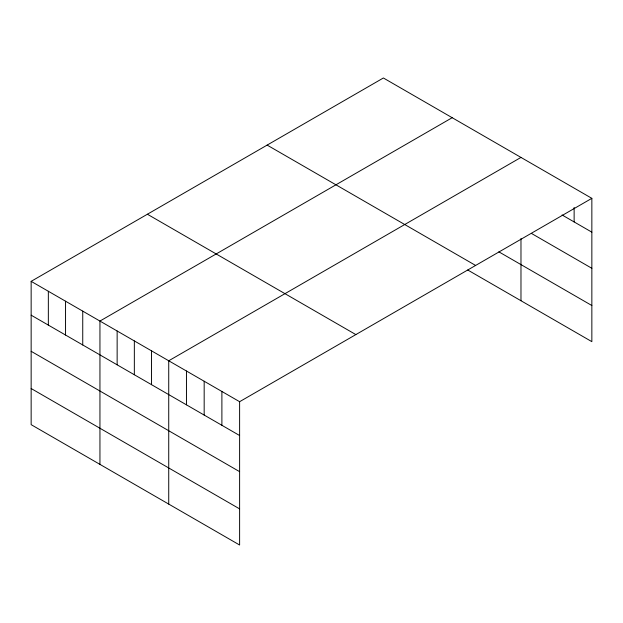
<?xml version="1.0" encoding="UTF-8"?>
<svg xmlns="http://www.w3.org/2000/svg" width="623" height="623" viewBox="0 0 623 623"><rect width="100%" height="100%" fill="white"/><g stroke="black" fill="none" stroke-linecap="round" stroke-linejoin="round"><path stroke-width="0.93" d="M591.85 198.34L239.614 401.703L239.614 545.016L31.15 424.66L31.15 281.347L383.386 77.984L591.85 198.34L591.85 341.653L467.741 270M452.181 117.7L99.945 321.063L99.945 464.376M520.976 157.417L168.732 360.779L168.732 504.093M562.047 214.958L591.85 232.161M531.442 233.423L591.85 268.295M498.859 251.832L591.85 305.519M267.15 145.097L475.614 265.445M147.386 214.234L355.85 334.59M31.15 281.347L239.614 401.703M31.15 315.176L239.614 435.524M31.15 351.302L239.614 471.658M31.15 388.526L239.614 508.882M574.133 207.436L574.133 221.936M520.976 238.547L520.976 300.73M221.889 391.47L221.889 425.299M204.173 381.237L204.173 415.066M186.456 371.012L186.456 404.833M151.537 350.85L151.537 384.679M134.342 340.921L134.342 374.75M117.14 330.992L117.14 364.821M82.742 311.134L82.742 344.963M65.547 301.205L65.547 335.034M48.345 291.276L48.345 325.105"/></g></svg>
